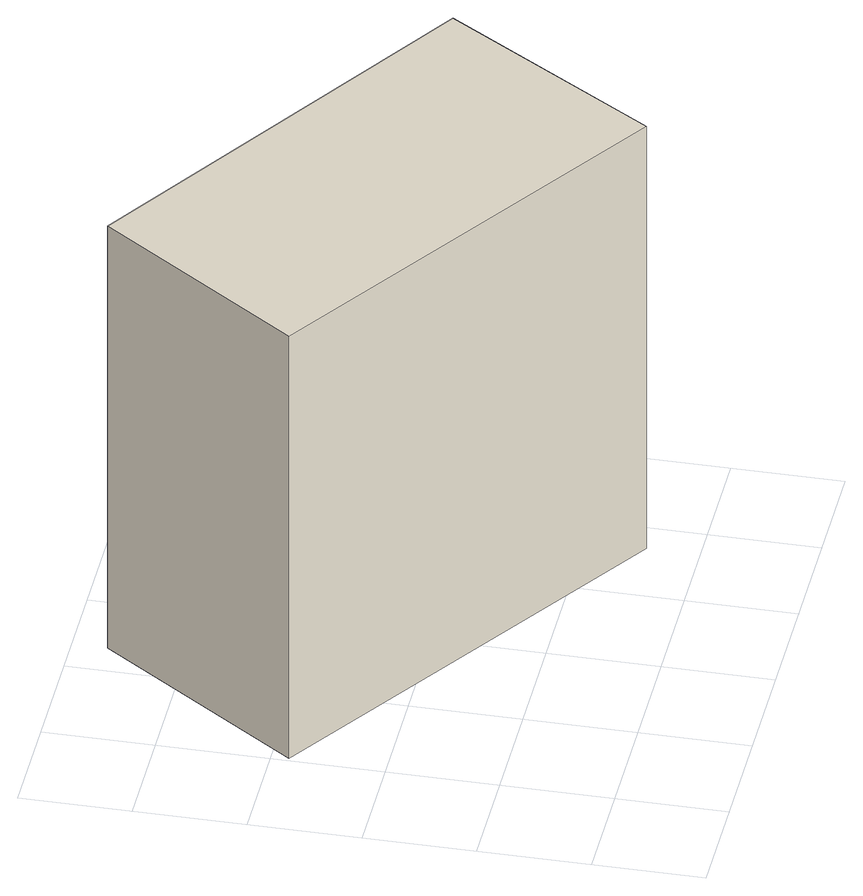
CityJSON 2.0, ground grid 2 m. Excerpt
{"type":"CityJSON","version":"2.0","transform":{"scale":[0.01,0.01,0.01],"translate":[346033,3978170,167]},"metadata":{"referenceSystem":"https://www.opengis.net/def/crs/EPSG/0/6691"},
"CityObjects":{
"building1":{"type":"Building","attributes":{"measuredHeight":8.8},"geometry":[{"type":"Solid","lod":"1","boundaries":[[[[0,1,2,3]],[[2,4,5,3]],[[1,6,4,2]],[[0,7,6,1]],[[3,5,7,0]],[[4,6,7,5]]]]}]}
},
"vertices":[
[990,482,56],[740,94,56],[8,570,56],[268,938,56],[8,570,937],[268,938,937],[740,94,937],[990,482,937]
]}
